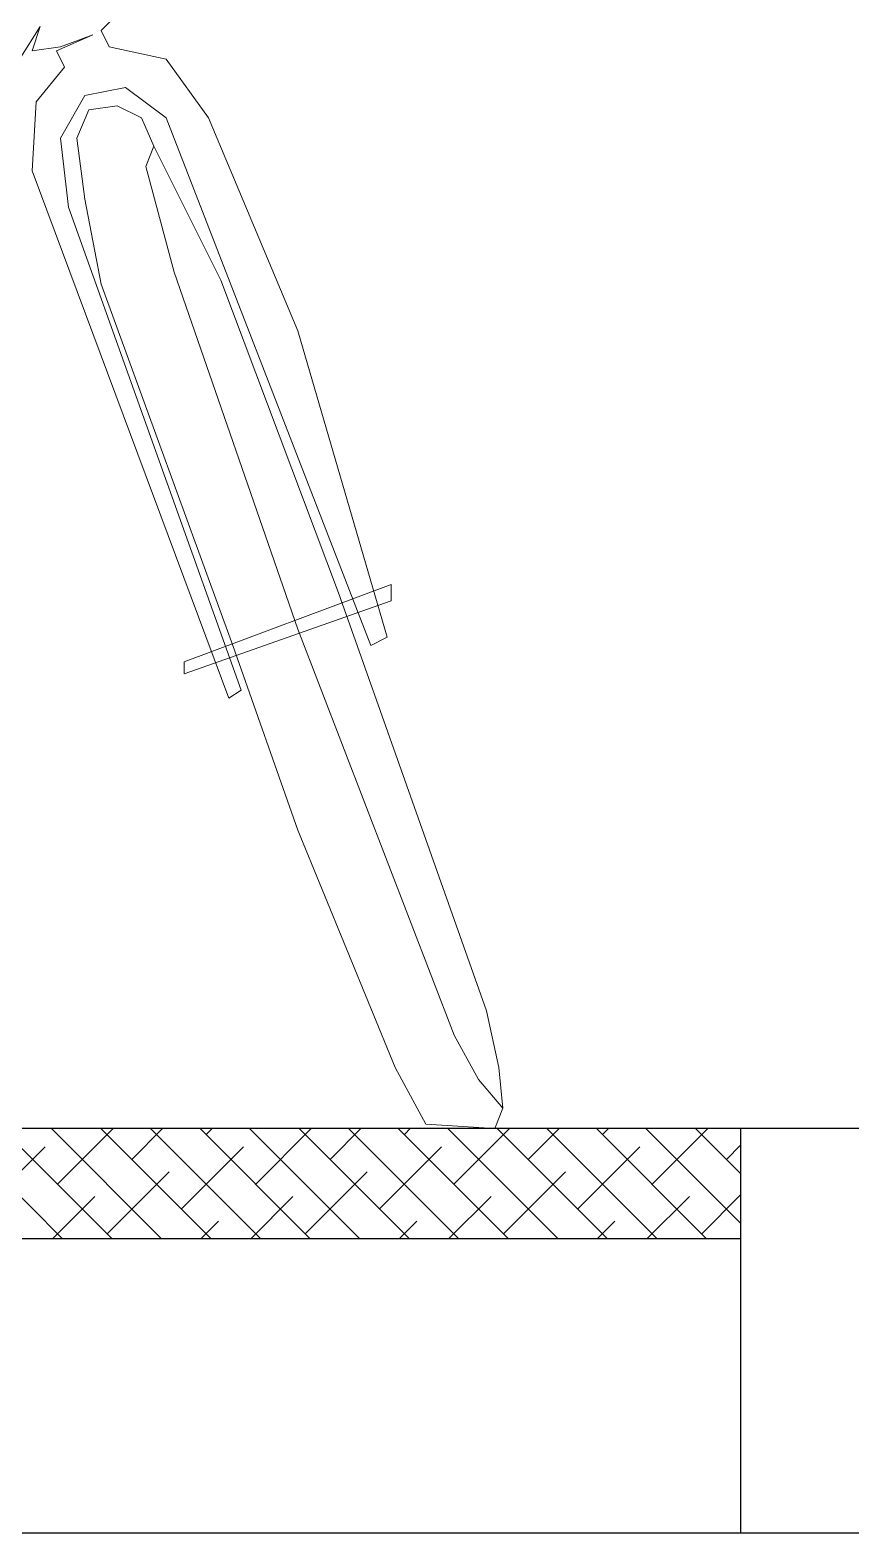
# Model space of a CAD drawing. Extents: x -1568 to -728, y -1287 to -990.
# Drawn here: x -838.716 to -836.484, y -1150.585 to -1146.499 of the extents above; entities that cross this region are included whole.
import ezdxf

# ---------------------------------------------------------------- set-up
doc = ezdxf.new("R2010")
doc.units = 0
doc.header["$LTSCALE"] = 5
doc.layers.get('0').update_dxf_attribs({"linetype": 'CONTINUOUS'})
doc.layers.add('fz', color=7, linetype='CONTINUOUS')
doc.layers.add('道路结构', color=7, linetype='CONTINUOUS')
doc.layers.add('标注', color=4, linetype='CONTINUOUS', lineweight=15)
doc.styles.get("Standard").update_dxf_attribs({"font": 'simplex1.shx', "width": 0.7, "bigfont": 'hztxt.shx'})

# ---------------------------------------------------------------- blocks, each defined once
blk = doc.blocks.new('单车')
at = {"color": 143, "linetype": 'Continuous'}
for p, q in [((-1440.5304, -1093.6059), (-1440.5635, -1093.5728)), ((-1440.5524, -1093.6501), (-1440.5304, -1093.6059)), ((-1440.5083, -1093.617), (-1440.409, -1093.6611)), ((-1440.4201, -1093.6501), (-1440.5083, -1093.617)), ((-1439.6864, -1094.665), (-1440.3649, -1093.5949)), ((-1440.3649, -1093.5949), (-1440.3428, -1093.6611)), ((-1440.7069, -1093.6832), (-1440.5524, -1093.6501)), ((-1440.409, -1093.6611), (-1440.4311, -1093.7052)), ((-1440.3428, -1093.6611), (-1440.4201, -1093.6501)), ((-1440.8227, -1093.8431), (-1440.7069, -1093.6832)), ((-1440.4311, -1093.7052), (-1440.3539, -1093.799)), ((-1440.5966, -1093.7604), (-1440.7069, -1093.8431)), ((-1440.4862, -1093.7825), (-1440.5966, -1093.7604)), ((-1440.4201, -1093.8983), (-1440.4862, -1093.7825)), ((-1440.5745, -1093.81), (-1440.6407, -1093.8431)), ((-1440.4973, -1093.8211), (-1440.5745, -1093.81)), ((-1440.4642, -1093.8983), (-1440.4973, -1093.8211)), ((-1440.3539, -1093.799), (-1440.3428, -1093.9866)), ((-1440.7069, -1093.8431), (-1441.264, -1095.2773)), ((-1441.0654, -1094.4223), (-1440.8227, -1093.8431)), ((-1440.6407, -1093.8431), (-1440.6738, -1093.9204)), ((-1440.4862, -1094.0638), (-1440.4642, -1093.8983)), ((-1440.4421, -1094.0859), (-1440.4201, -1093.8983)), ((-1440.6738, -1093.9204), (-1440.8558, -1094.2844)), ((-1440.6738, -1093.9204), (-1440.6738, -1093.9204)), ((-1440.6517, -1093.9755), (-1440.6738, -1093.9204)), ((-1440.6738, -1093.9204), (-1440.6517, -1093.9755)), ((-1440.3428, -1093.9866), (-1440.8779, -1095.4208)), ((-1440.729, -1094.2624), (-1440.6517, -1093.9755)), ((-1440.6517, -1093.9755), (-1440.729, -1094.2624)), ((-1440.5304, -1094.2955), (-1440.4862, -1094.0638)), ((-1440.911, -1095.3987), (-1440.4421, -1094.0859)), ((-1440.8558, -1094.2844), (-1441.1758, -1095.1339)), ((-1441.0654, -1095.2332), (-1440.729, -1094.2624)), ((-1440.729, -1094.2624), (-1441.0654, -1095.2332)), ((-1440.8889, -1095.2773), (-1440.5304, -1094.2955)), ((-1441.3082, -1095.2553), (-1441.0654, -1094.4223)), ((-1441.1758, -1095.1339), (-1441.5785, -1096.2703)), ((-1441.3192, -1095.1119), (-1440.7565, -1095.3215)), ((-1441.3192, -1095.1119), (-1441.3192, -1095.1119)), ((-1441.3192, -1095.156), (-1441.3192, -1095.1119)), ((-1440.7565, -1095.3546), (-1441.3192, -1095.156)), ((-1441.4902, -1096.3365), (-1441.0654, -1095.2332)), ((-1441.0654, -1095.2332), (-1441.4902, -1096.3365)), ((-1441.264, -1095.2773), (-1441.3082, -1095.2553)), ((-1441.0654, -1095.7793), (-1440.8889, -1095.2773)), ((-1440.7565, -1095.3215), (-1440.7565, -1095.3546)), ((-1440.8779, -1095.4208), (-1440.911, -1095.3987)), ((-1441.3302, -1096.4247), (-1441.0654, -1095.7793)), ((-1441.5785, -1096.2703), (-1441.6116, -1096.4247)), ((-1441.5564, -1096.4578), (-1441.4902, -1096.3365)), ((-1441.4902, -1096.3365), (-1441.5564, -1096.4578)), ((-1441.6116, -1096.4247), (-1441.6226, -1096.535)), ((-1441.413, -1096.5792), (-1441.3302, -1096.4247)), ((-1441.6226, -1096.535), (-1441.5564, -1096.4578)), ((-1441.5564, -1096.4578), (-1441.6226, -1096.535)), ((-1441.6226, -1096.535), (-1441.6005, -1096.5902)), ((-1441.6005, -1096.5902), (-1441.413, -1096.5792))]:
    blk.add_line(p, q, dxfattribs=at)
at = {"color": 143, "width": 0.8, "flags": 9}
for tag in ['YSIZE', 'XSIZE']:
    blk.add_attdef(tag, (-1438.3956, -1096.4688), '', height=0.00181, dxfattribs=at)

msp = doc.modelspace()

# ---------------------------------------------------------------- hatches: boundary and pattern name
at = {"layer": 'fz'}
h = msp.add_hatch(dxfattribs=at)
h.set_pattern_fill('ANSI38', color=256, scale=0.03, style=0)
h.set_pattern_definition([(135.0000000004, (941429.4826, -2580650.551115), (0.0673519209076, 0.0673519209085), []), (45.0000000004, (941429.4826, -2580650.551115), (0.2020557627236, 0.0673519209094), [0.238125, -0.142875])])
h.paths.add_polyline_path([(-836.78411, -1149.48535), (-836.78411, -1149.78535), (-842.18411, -1149.78535), (-842.18411, -1149.48535)])

# ---------------------------------------------------------------- linework, layer by layer
for p, q in [((-818.43411, -1149.48535), (-842.18411, -1149.48535)), ((-836.78411, -1149.78535), (-842.18411, -1149.78535))]:
    msp.add_line(p, q)
at = {"layer": '道路结构'}
for p, q in [((-836.78411, -1149.48535), (-836.78411, -1150.58343)), ((-842.18411, -1150.58535), (-829.43431, -1150.58535))]:
    msp.add_line(p, q, dxfattribs=at)

# ---------------------------------------------------------------- block references
at = {"layer": '标注', "xscale": -1}
msp.add_blockref('单车', (-2279.05296, -52.89514), dxfattribs=at)

doc.saveas('drawing.dxf')
